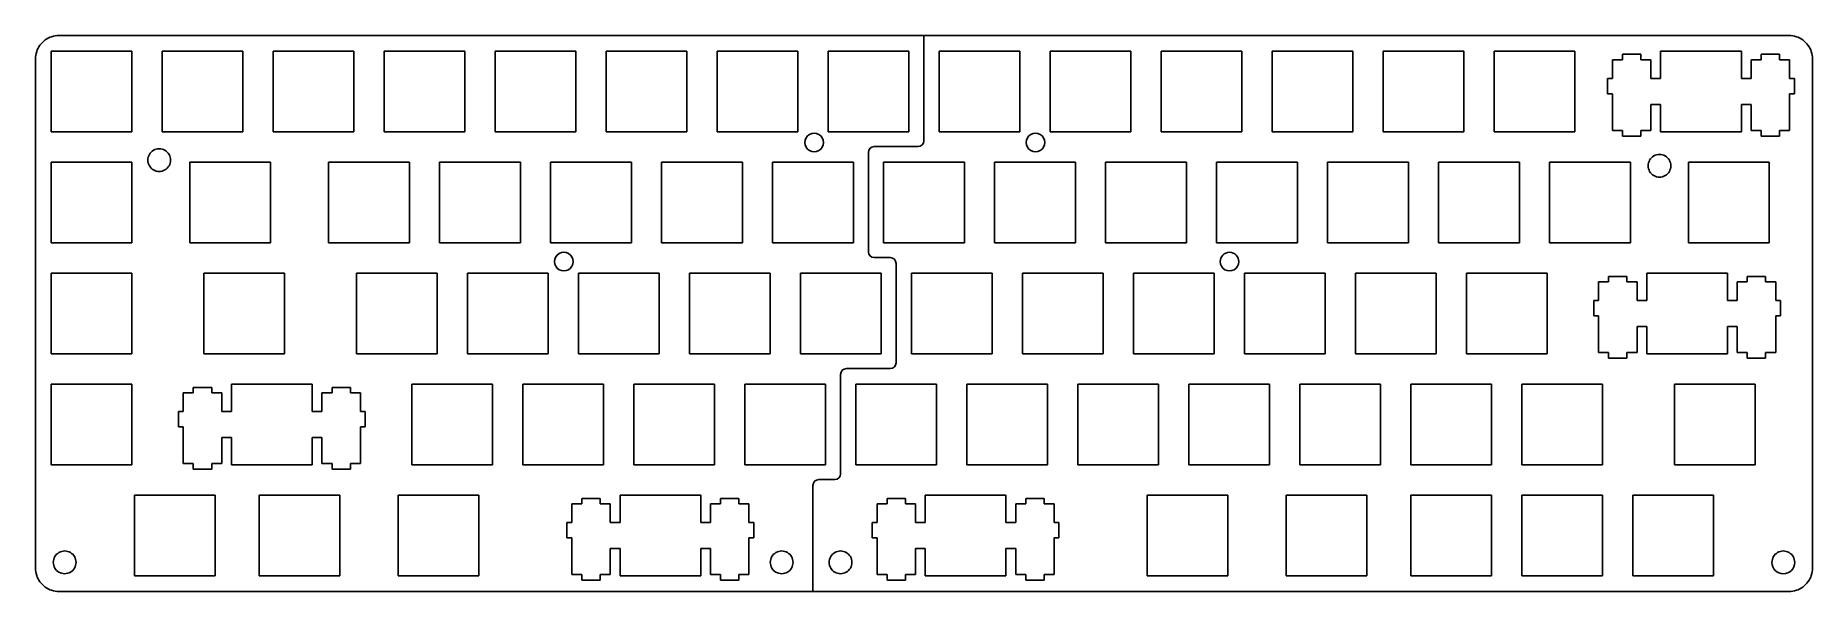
# Model space of a CAD drawing. Extents: x 0 to 305, y -95 to 1.
import ezdxf

# ---------------------------------------------------------------- set-up
doc = ezdxf.new("R2010")
doc.units = 0
doc.layers.get('0').update_dxf_attribs({"linetype": 'CONTINUOUS'})

msp = doc.modelspace()

# ---------------------------------------------------------------- linework, layer by layer
at = {"color": 2}
for p, q in [((1.50114, -0.13907), (1.74752, 0.05651)), ((1.74752, 0.05651), (2.00914, 0.22923)), ((2.00914, 0.22923), (2.28346, 0.38417)), ((2.28346, 0.38417), (2.56794, 0.51371)), ((2.56794, 0.51371), (2.86258, 0.62293)), ((2.86258, 0.62293), (3.16484, 0.70929)), ((3.16484, 0.70929), (3.47472, 0.77025)), ((3.47472, 0.77025), (3.7846, 0.80581)), ((3.7846, 0.80581), (4.09956, 0.81851)), ((4.09956, 0.81851), (301.04842, 0.81851)), ((152.5524, -17.23581), (152.5524, 0.81851)), ((301.04842, 0.81851), (301.36338, 0.80581)), ((301.36338, 0.80581), (301.6758, 0.77025)), ((301.6758, 0.77025), (301.98314, 0.70929)), ((301.98314, 0.70929), (302.2854, 0.62293)), ((302.2854, 0.62293), (302.58004, 0.51371)), ((302.58004, 0.51371), (302.86452, 0.38417)), ((302.86452, 0.38417), (303.13884, 0.22923)), ((303.13884, 0.22923), (303.40046, 0.05651)), ((303.40046, 0.05651), (303.64684, -0.13907)), ((0.09906, -3.18199), (0.11176, -2.86703)), ((0.11176, -2.86703), (0.14732, -2.55461)), ((0.14732, -2.55461), (0.20828, -2.24727)), ((0.20828, -2.24727), (0.29464, -1.94501)), ((0.29464, -1.94501), (0.40386, -1.65037)), ((0.40386, -1.65037), (0.5334, -1.36589)), ((0.5334, -1.36589), (0.68834, -1.09157)), ((0.68834, -1.09157), (0.86106, -0.82995)), ((0.86106, -0.82995), (1.05664, -0.58357)), ((1.05664, -0.58357), (1.27, -0.35243)), ((1.27, -0.35243), (1.50114, -0.13907)), ((2.77368, -15.70419), (2.77368, -1.85611)), ((2.77368, -1.85611), (16.6243, -1.85611)), ((16.6243, -1.85611), (16.6243, -15.70419)), ((21.82368, -15.70419), (21.82368, -1.85611)), ((21.82368, -1.85611), (35.6743, -1.85611)), ((35.6743, -1.85611), (35.6743, -15.70419)), ((40.87368, -15.70419), (40.87368, -1.85611)), ((40.87368, -1.85611), (54.7243, -1.85611)), ((54.7243, -1.85611), (54.7243, -15.70419)), ((59.92368, -1.85611), (73.7743, -1.85611)), ((59.92368, -15.70419), (59.92368, -1.85611)), ((73.7743, -1.85611), (73.7743, -15.70419)), ((78.97368, -1.85611), (92.8243, -1.85611)), ((78.97368, -15.70419), (78.97368, -1.85611)), ((92.8243, -1.85611), (92.8243, -15.70419)), ((98.02368, -15.70419), (98.02368, -1.85611)), ((98.02368, -1.85611), (111.8743, -1.85611)), ((111.8743, -1.85611), (111.8743, -15.70419)), ((117.07368, -1.85611), (130.9243, -1.85611)), ((117.07368, -15.70419), (117.07368, -1.85611)), ((130.9243, -1.85611), (130.9243, -15.70419)), ((136.12368, -15.70419), (136.12368, -1.85611)), ((136.12368, -1.85611), (149.9743, -1.85611)), ((149.9743, -1.85611), (149.9743, -15.70419)), ((155.17368, -1.85611), (169.0243, -1.85611)), ((155.17368, -15.70419), (155.17368, -1.85611)), ((169.0243, -1.85611), (169.0243, -15.70419)), ((174.22368, -1.85611), (188.0743, -1.85611)), ((174.22368, -15.70419), (174.22368, -1.85611)), ((188.0743, -1.85611), (188.0743, -15.70419)), ((193.27368, -1.85611), (207.1243, -1.85611)), ((193.27368, -15.70419), (193.27368, -1.85611)), ((207.1243, -1.85611), (207.1243, -15.70419)), ((212.32368, -1.85611), (226.1743, -1.85611)), ((212.32368, -15.70419), (212.32368, -1.85611)), ((226.1743, -1.85611), (226.1743, -15.70419)), ((231.37368, -15.70419), (231.37368, -1.85611)), ((231.37368, -1.85611), (245.2243, -1.85611)), ((245.2243, -1.85611), (245.2243, -15.70419)), ((250.42368, -15.70419), (250.42368, -1.85611)), ((250.42368, -1.85611), (264.2743, -1.85611)), ((264.2743, -1.85611), (264.2743, -15.70419)), ((272.44802, -2.40475), (272.44802, -3.32423)), ((275.59762, -2.40475), (272.44802, -2.40475)), ((275.59762, -3.32423), (275.59762, -2.40475)), ((292.8493, -1.85611), (278.99868, -1.85611)), ((278.99868, -1.85611), (278.99868, -6.55511)), ((292.8493, -6.55511), (292.8493, -1.85611)), ((296.25036, -2.40475), (296.25036, -3.32423)), ((299.39742, -2.40475), (296.25036, -2.40475)), ((299.39742, -3.32423), (299.39742, -2.40475)), ((303.64684, -0.13907), (303.87798, -0.35243)), ((303.87798, -0.35243), (304.09134, -0.58357)), ((304.09134, -0.58357), (304.28438, -0.82995)), ((304.28438, -0.82995), (304.45964, -1.09157)), ((304.45964, -1.09157), (304.61458, -1.36589)), ((304.61458, -1.36589), (304.74666, -1.65037)), ((304.74666, -1.65037), (304.85588, -1.94501)), ((304.85588, -1.94501), (304.9397, -2.24727)), ((304.9397, -2.24727), (305.00066, -2.55461)), ((305.00066, -2.55461), (305.03622, -2.86703)), ((305.03622, -2.86703), (305.05146, -3.18199)), ((0.09906, -90.58085), (0.09906, -3.18199)), ((272.44802, -3.32423), (270.72336, -3.32423)), ((270.72336, -3.32423), (270.72336, -6.55511)), ((277.32228, -3.32423), (275.59762, -3.32423)), ((277.32228, -6.55511), (277.32228, -3.32423)), ((294.52316, -3.32423), (294.52316, -6.55511)), ((296.25036, -3.32423), (294.52316, -3.32423)), ((301.12208, -3.32423), (299.39742, -3.32423)), ((301.12208, -6.55511), (301.12208, -3.32423)), ((305.05146, -3.18199), (305.05146, -90.58085)), ((269.89786, -6.55511), (269.89786, -9.20433)), ((270.72336, -6.55511), (269.89786, -6.55511)), ((278.99868, -6.55511), (277.32228, -6.55511)), ((294.52316, -6.55511), (292.8493, -6.55511)), ((301.95012, -6.55511), (301.12208, -6.55511)), ((301.95012, -9.20433), (301.95012, -6.55511)), ((269.89786, -9.20433), (270.72336, -9.20433)), ((270.72336, -9.20433), (270.72336, -15.47559)), ((277.32228, -15.47559), (277.32228, -11.00519)), ((277.32228, -11.00519), (278.99868, -11.00519)), ((278.99868, -11.00519), (278.99868, -15.70419)), ((292.8493, -15.70419), (292.8493, -11.00519)), ((292.8493, -11.00519), (294.52316, -11.00519)), ((294.52316, -11.00519), (294.52316, -15.47559)), ((301.12208, -15.47559), (301.12208, -9.20433)), ((301.12208, -9.20433), (301.95012, -9.20433)), ((16.6243, -15.70419), (2.77368, -15.70419)), ((35.6743, -15.70419), (21.82368, -15.70419)), ((54.7243, -15.70419), (40.87368, -15.70419)), ((73.7743, -15.70419), (59.92368, -15.70419)), ((92.8243, -15.70419), (78.97368, -15.70419)), ((111.8743, -15.70419), (98.02368, -15.70419)), ((130.9243, -15.70419), (117.07368, -15.70419)), ((135.321345, -17.532431), (135.321345, -17.532431)), ((149.9743, -15.70419), (136.12368, -15.70419)), ((144.02816, -18.23657), (151.55418, -18.23657)), ((169.0243, -15.70419), (155.17368, -15.70419)), ((173.300448, -17.532431), (173.300448, -17.532431)), ((188.0743, -15.70419), (174.22368, -15.70419)), ((207.1243, -15.70419), (193.27368, -15.70419)), ((226.1743, -15.70419), (212.32368, -15.70419)), ((245.2243, -15.70419), (231.37368, -15.70419)), ((264.2743, -15.70419), (250.42368, -15.70419)), ((270.72336, -15.47559), (272.44802, -15.47559)), ((272.44802, -15.47559), (272.44802, -16.45603)), ((272.44802, -16.45603), (275.59762, -16.45603)), ((275.59762, -15.47559), (277.32228, -15.47559)), ((275.59762, -16.45603), (275.59762, -15.47559)), ((278.99868, -15.70419), (292.8493, -15.70419)), ((294.52316, -15.47559), (296.25036, -15.47559)), ((296.25036, -15.47559), (296.25036, -16.45603)), ((296.25036, -16.45603), (299.39742, -16.45603)), ((299.39742, -16.45603), (299.39742, -15.47559)), ((299.39742, -15.47559), (301.12208, -15.47559)), ((2.77368, -20.90611), (16.6243, -20.90611)), ((2.77368, -34.75419), (2.77368, -20.90611)), ((16.6243, -20.90611), (16.6243, -34.75419)), ((23.271347, -20.553636), (23.271347, -20.553636)), ((26.58618, -34.75419), (26.58618, -20.90611)), ((26.58618, -20.90611), (40.4368, -20.90611)), ((40.4368, -20.90611), (40.4368, -34.75419)), ((50.39868, -34.75419), (50.39868, -20.90611)), ((50.39868, -20.90611), (64.2493, -20.90611)), ((64.2493, -20.90611), (64.2493, -34.75419)), ((69.44868, -20.90611), (83.2993, -20.90611)), ((69.44868, -34.75419), (69.44868, -20.90611)), ((83.2993, -20.90611), (83.2993, -34.75419)), ((88.49868, -20.90611), (102.3493, -20.90611)), ((88.49868, -34.75419), (88.49868, -20.90611)), ((102.3493, -20.90611), (102.3493, -34.75419)), ((107.54868, -20.90611), (121.3993, -20.90611)), ((107.54868, -34.75419), (107.54868, -20.90611)), ((121.3993, -20.90611), (121.3993, -34.75419)), ((126.59868, -34.75419), (126.59868, -20.90611)), ((126.59868, -20.90611), (140.4493, -20.90611)), ((140.4493, -20.90611), (140.4493, -34.75419)), ((143.0274, -36.28327), (143.0274, -19.23479)), ((145.64868, -20.90611), (159.4993, -20.90611)), ((145.64868, -34.75419), (145.64868, -20.90611)), ((159.4993, -20.90611), (159.4993, -34.75419)), ((164.69868, -20.90611), (178.5493, -20.90611)), ((164.69868, -34.75419), (164.69868, -20.90611)), ((178.5493, -20.90611), (178.5493, -34.75419)), ((183.74868, -34.75419), (183.74868, -20.90611)), ((183.74868, -20.90611), (197.5993, -20.90611)), ((197.5993, -20.90611), (197.5993, -34.75419)), ((202.79868, -34.75419), (202.79868, -20.90611)), ((202.79868, -20.90611), (216.6493, -20.90611)), ((216.6493, -20.90611), (216.6493, -34.75419)), ((221.84868, -20.90611), (235.6993, -20.90611)), ((221.84868, -34.75419), (221.84868, -20.90611)), ((235.6993, -20.90611), (235.6993, -34.75419)), ((240.89868, -34.75419), (240.89868, -20.90611)), ((240.89868, -20.90611), (254.7493, -20.90611)), ((254.7493, -20.90611), (254.7493, -34.75419)), ((259.94868, -20.90611), (273.7993, -20.90611)), ((259.94868, -34.75419), (259.94868, -20.90611)), ((273.7993, -20.90611), (273.7993, -34.75419)), ((283.76118, -34.75419), (283.76118, -20.90611)), ((283.76118, -20.90611), (297.6118, -20.90611)), ((297.6118, -20.90611), (297.6118, -34.75419)), ((280.750561, -21.532424), (280.750561, -21.532424)), ((16.6243, -34.75419), (2.77368, -34.75419)), ((40.4368, -34.75419), (26.58618, -34.75419)), ((64.2493, -34.75419), (50.39868, -34.75419)), ((83.2993, -34.75419), (69.44868, -34.75419)), ((102.3493, -34.75419), (88.49868, -34.75419)), ((121.3993, -34.75419), (107.54868, -34.75419)), ((140.4493, -34.75419), (126.59868, -34.75419)), ((159.4993, -34.75419), (145.64868, -34.75419)), ((178.5493, -34.75419), (164.69868, -34.75419)), ((197.5993, -34.75419), (183.74868, -34.75419)), ((216.6493, -34.75419), (202.79868, -34.75419)), ((235.6993, -34.75419), (221.84868, -34.75419)), ((254.7493, -34.75419), (240.89868, -34.75419)), ((273.7993, -34.75419), (259.94868, -34.75419)), ((297.6118, -34.75419), (283.76118, -34.75419)), ((92.350389, -37.98253), (92.350389, -37.98253)), ((146.78914, -37.28149), (144.02816, -37.28149)), ((147.7899, -55.33581), (147.7899, -38.28225)), ((206.600344, -37.98253), (206.600344, -37.98253)), ((2.77368, -53.80419), (2.77368, -39.95611)), ((2.77368, -39.95611), (16.6243, -39.95611)), ((16.6243, -39.95611), (16.6243, -53.80419)), ((28.96616, -39.95611), (42.81678, -39.95611)), ((28.96616, -53.80419), (28.96616, -39.95611)), ((42.81678, -39.95611), (42.81678, -53.80419)), ((55.16118, -39.95611), (69.0118, -39.95611)), ((55.16118, -53.80419), (55.16118, -39.95611)), ((69.0118, -39.95611), (69.0118, -53.80419)), ((74.21118, -39.95611), (88.0618, -39.95611)), ((74.21118, -53.80419), (74.21118, -39.95611)), ((88.0618, -39.95611), (88.0618, -53.80419)), ((93.26118, -53.80419), (93.26118, -39.95611)), ((93.26118, -39.95611), (107.1118, -39.95611)), ((107.1118, -39.95611), (107.1118, -53.80419)), ((112.31118, -53.80419), (112.31118, -39.95611)), ((112.31118, -39.95611), (126.1618, -39.95611)), ((126.1618, -39.95611), (126.1618, -53.80419)), ((131.36118, -53.80419), (131.36118, -39.95611)), ((131.36118, -39.95611), (145.2118, -39.95611)), ((145.2118, -39.95611), (145.2118, -53.80419)), ((150.41118, -39.95611), (164.2618, -39.95611)), ((150.41118, -53.80419), (150.41118, -39.95611)), ((164.2618, -39.95611), (164.2618, -53.80419)), ((169.46118, -39.95611), (183.3118, -39.95611)), ((169.46118, -53.80419), (169.46118, -39.95611)), ((183.3118, -39.95611), (183.3118, -53.80419)), ((188.51118, -39.95611), (202.3618, -39.95611)), ((188.51118, -53.80419), (188.51118, -39.95611)), ((202.3618, -39.95611), (202.3618, -53.80419)), ((207.56118, -53.80419), (207.56118, -39.95611)), ((207.56118, -39.95611), (221.4118, -39.95611)), ((221.4118, -39.95611), (221.4118, -53.80419)), ((226.61118, -39.95611), (240.4618, -39.95611)), ((226.61118, -53.80419), (226.61118, -39.95611)), ((240.4618, -39.95611), (240.4618, -53.80419)), ((245.66118, -53.80419), (245.66118, -39.95611)), ((245.66118, -39.95611), (259.5118, -39.95611)), ((259.5118, -39.95611), (259.5118, -53.80419)), ((270.0655, -41.42423), (268.34084, -41.42423)), ((268.34084, -41.42423), (268.34084, -44.65511)), ((273.21764, -40.50475), (270.0655, -40.50475)), ((270.0655, -40.50475), (270.0655, -41.42423)), ((273.21764, -41.42423), (273.21764, -40.50475)), ((274.9423, -41.42423), (273.21764, -41.42423)), ((274.9423, -44.65511), (274.9423, -41.42423)), ((290.46678, -39.95611), (276.61616, -39.95611)), ((276.61616, -39.95611), (276.61616, -44.65511)), ((290.46678, -44.65511), (290.46678, -39.95611)), ((293.8653, -41.42423), (292.14064, -41.42423)), ((292.14064, -41.42423), (292.14064, -44.65511)), ((297.01744, -40.50475), (293.8653, -40.50475)), ((293.8653, -40.50475), (293.8653, -41.42423)), ((297.01744, -41.42423), (297.01744, -40.50475)), ((298.7421, -41.42423), (297.01744, -41.42423)), ((298.7421, -44.65511), (298.7421, -41.42423)), ((268.34084, -44.65511), (267.51788, -44.65511)), ((267.51788, -44.65511), (267.51788, -47.30433)), ((276.61616, -44.65511), (274.9423, -44.65511)), ((292.14064, -44.65511), (290.46678, -44.65511)), ((299.56506, -44.65511), (298.7421, -44.65511)), ((299.56506, -47.30433), (299.56506, -44.65511)), ((267.51788, -47.30433), (268.34084, -47.30433)), ((268.34084, -47.30433), (268.34084, -53.57559)), ((298.7421, -47.30433), (299.56506, -47.30433)), ((298.7421, -53.57559), (298.7421, -47.30433)), ((274.9423, -49.10519), (276.61616, -49.10519)), ((274.9423, -53.57559), (274.9423, -49.10519)), ((276.61616, -49.10519), (276.61616, -53.80419)), ((290.46678, -53.80419), (290.46678, -49.10519)), ((290.46678, -49.10519), (292.14064, -49.10519)), ((292.14064, -49.10519), (292.14064, -53.57559)), ((16.6243, -53.80419), (2.77368, -53.80419)), ((42.81678, -53.80419), (28.96616, -53.80419)), ((69.0118, -53.80419), (55.16118, -53.80419)), ((88.0618, -53.80419), (74.21118, -53.80419)), ((107.1118, -53.80419), (93.26118, -53.80419)), ((126.1618, -53.80419), (112.31118, -53.80419)), ((145.2118, -53.80419), (131.36118, -53.80419)), ((164.2618, -53.80419), (150.41118, -53.80419)), ((183.3118, -53.80419), (169.46118, -53.80419)), ((202.3618, -53.80419), (188.51118, -53.80419)), ((221.4118, -53.80419), (207.56118, -53.80419)), ((240.4618, -53.80419), (226.61118, -53.80419)), ((259.5118, -53.80419), (245.66118, -53.80419)), ((268.34084, -53.57559), (270.0655, -53.57559)), ((270.0655, -53.57559), (270.0655, -54.55603)), ((270.0655, -54.55603), (273.21764, -54.55603)), ((273.21764, -54.55603), (273.21764, -53.57559)), ((273.21764, -53.57559), (274.9423, -53.57559)), ((276.61616, -53.80419), (290.46678, -53.80419)), ((292.14064, -53.57559), (293.8653, -53.57559)), ((293.8653, -53.57559), (293.8653, -54.55603)), ((293.8653, -54.55603), (297.01744, -54.55603)), ((297.01744, -54.55603), (297.01744, -53.57559)), ((297.01744, -53.57559), (298.7421, -53.57559)), ((138.2649, -74.38581), (138.2649, -57.33479)), ((139.26312, -56.33657), (146.78914, -56.33657)), ((2.77368, -72.85419), (2.77368, -59.00611)), ((2.77368, -59.00611), (16.6243, -59.00611)), ((16.6243, -59.00611), (16.6243, -72.85419)), ((27.178, -60.47423), (25.45588, -60.47423)), ((25.45588, -60.47423), (25.45588, -63.70511)), ((30.33014, -59.55475), (27.178, -59.55475)), ((27.178, -59.55475), (27.178, -60.47423)), ((30.33014, -60.47423), (30.33014, -59.55475)), ((32.0548, -60.47423), (30.33014, -60.47423)), ((32.0548, -63.70511), (32.0548, -60.47423)), ((33.7312, -59.00611), (33.7312, -63.70511)), ((47.57928, -59.00611), (33.7312, -59.00611)), ((47.57928, -63.70511), (47.57928, -59.00611)), ((50.98034, -60.47423), (49.25568, -60.47423)), ((49.25568, -60.47423), (49.25568, -63.70511)), ((54.12994, -59.55475), (50.98034, -59.55475)), ((50.98034, -59.55475), (50.98034, -60.47423)), ((54.12994, -60.47423), (54.12994, -59.55475)), ((55.8546, -60.47423), (54.12994, -60.47423)), ((55.8546, -63.70511), (55.8546, -60.47423)), ((64.68618, -72.85419), (64.68618, -59.00611)), ((64.68618, -59.00611), (78.5368, -59.00611)), ((78.5368, -59.00611), (78.5368, -72.85419)), ((83.73618, -59.00611), (97.5868, -59.00611)), ((83.73618, -72.85419), (83.73618, -59.00611)), ((97.5868, -59.00611), (97.5868, -72.85419)), ((102.78618, -72.85419), (102.78618, -59.00611)), ((102.78618, -59.00611), (116.6368, -59.00611)), ((116.6368, -59.00611), (116.6368, -72.85419)), ((121.83618, -72.85419), (121.83618, -59.00611)), ((121.83618, -59.00611), (135.6868, -59.00611)), ((135.6868, -59.00611), (135.6868, -72.85419)), ((140.88618, -59.00611), (154.7368, -59.00611)), ((140.88618, -72.85419), (140.88618, -59.00611)), ((154.7368, -59.00611), (154.7368, -72.85419)), ((159.93618, -59.00611), (173.7868, -59.00611)), ((159.93618, -72.85419), (159.93618, -59.00611)), ((173.7868, -59.00611), (173.7868, -72.85419)), ((178.98618, -72.85419), (178.98618, -59.00611)), ((178.98618, -59.00611), (192.8368, -59.00611)), ((192.8368, -59.00611), (192.8368, -72.85419)), ((198.03618, -72.85419), (198.03618, -59.00611)), ((198.03618, -59.00611), (211.8868, -59.00611)), ((211.8868, -59.00611), (211.8868, -72.85419)), ((217.08618, -59.00611), (230.9368, -59.00611)), ((217.08618, -72.85419), (217.08618, -59.00611)), ((230.9368, -59.00611), (230.9368, -72.85419)), ((236.13618, -72.85419), (236.13618, -59.00611)), ((236.13618, -59.00611), (249.9868, -59.00611)), ((249.9868, -59.00611), (249.9868, -72.85419)), ((255.18618, -59.00611), (269.0368, -59.00611)), ((255.18618, -72.85419), (255.18618, -59.00611)), ((269.0368, -59.00611), (269.0368, -72.85419)), ((281.3812, -59.00611), (295.22928, -59.00611)), ((281.3812, -72.85419), (281.3812, -59.00611)), ((295.22928, -59.00611), (295.22928, -72.85419)), ((25.45588, -63.70511), (24.63038, -63.70511)), ((24.63038, -63.70511), (24.63038, -66.35433)), ((33.7312, -63.70511), (32.0548, -63.70511)), ((49.25568, -63.70511), (47.57928, -63.70511)), ((56.6801, -63.70511), (55.8546, -63.70511)), ((56.6801, -66.35433), (56.6801, -63.70511)), ((24.63038, -66.35433), (25.45588, -66.35433)), ((25.45588, -66.35433), (25.45588, -72.62559)), ((55.8546, -66.35433), (56.6801, -66.35433)), ((55.8546, -72.62559), (55.8546, -66.35433)), ((32.0548, -68.15519), (33.7312, -68.15519)), ((32.0548, -72.62559), (32.0548, -68.15519)), ((33.7312, -68.15519), (33.7312, -72.85419)), ((47.57928, -68.15519), (49.25568, -68.15519)), ((47.57928, -72.85419), (47.57928, -68.15519)), ((49.25568, -68.15519), (49.25568, -72.62559)), ((16.6243, -72.85419), (2.77368, -72.85419)), ((25.45588, -72.62559), (27.178, -72.62559)), ((27.178, -72.62559), (27.178, -73.60603)), ((30.33014, -72.62559), (32.0548, -72.62559)), ((30.33014, -73.60603), (30.33014, -72.62559)), ((33.7312, -72.85419), (47.57928, -72.85419)), ((49.25568, -72.62559), (50.98034, -72.62559)), ((50.98034, -72.62559), (50.98034, -73.60603)), ((54.12994, -73.60603), (54.12994, -72.62559)), ((54.12994, -72.62559), (55.8546, -72.62559)), ((78.5368, -72.85419), (64.68618, -72.85419)), ((97.5868, -72.85419), (83.73618, -72.85419)), ((116.6368, -72.85419), (102.78618, -72.85419)), ((135.6868, -72.85419), (121.83618, -72.85419)), ((154.7368, -72.85419), (140.88618, -72.85419)), ((173.7868, -72.85419), (159.93618, -72.85419)), ((192.8368, -72.85419), (178.98618, -72.85419)), ((211.8868, -72.85419), (198.03618, -72.85419)), ((230.9368, -72.85419), (217.08618, -72.85419)), ((249.9868, -72.85419), (236.13618, -72.85419)), ((269.0368, -72.85419), (255.18618, -72.85419)), ((295.22928, -72.85419), (281.3812, -72.85419)), ((27.178, -73.60603), (30.33014, -73.60603)), ((50.98034, -73.60603), (54.12994, -73.60603)), ((134.50316, -75.38657), (137.26414, -75.38657)), ((17.06118, -91.90419), (17.06118, -78.05611)), ((17.06118, -78.05611), (30.9118, -78.05611)), ((30.9118, -78.05611), (30.9118, -91.90419)), ((38.49116, -78.05611), (52.34178, -78.05611)), ((38.49116, -91.90419), (38.49116, -78.05611)), ((52.34178, -78.05611), (52.34178, -91.90419)), ((62.3062, -91.90419), (62.3062, -78.05611)), ((62.3062, -78.05611), (76.15428, -78.05611)), ((76.15428, -78.05611), (76.15428, -91.90419)), ((97.00514, -78.60475), (93.853, -78.60475)), ((93.853, -78.60475), (93.853, -79.52423)), ((97.00514, -79.52423), (97.00514, -78.60475)), ((114.25428, -78.05611), (100.4062, -78.05611)), ((100.4062, -78.05611), (100.4062, -82.75511)), ((114.25428, -82.75511), (114.25428, -78.05611)), ((117.65534, -78.60475), (117.65534, -79.52423)), ((120.80494, -78.60475), (117.65534, -78.60475)), ((120.80494, -79.52423), (120.80494, -78.60475)), ((133.5024, -94.43403), (133.5024, -76.38479)), ((146.2405, -78.60475), (146.2405, -79.52423)), ((149.39264, -78.60475), (146.2405, -78.60475)), ((149.39264, -79.52423), (149.39264, -78.60475)), ((166.64178, -78.05611), (152.79116, -78.05611)), ((152.79116, -78.05611), (152.79116, -82.75511)), ((166.64178, -82.75511), (166.64178, -78.05611)), ((170.0403, -78.60475), (170.0403, -79.52423)), ((173.19244, -78.60475), (170.0403, -78.60475)), ((173.19244, -79.52423), (173.19244, -78.60475)), ((190.89116, -91.90419), (190.89116, -78.05611)), ((190.89116, -78.05611), (204.74178, -78.05611)), ((204.74178, -78.05611), (204.74178, -91.90419)), ((214.7062, -91.90419), (214.7062, -78.05611)), ((214.7062, -78.05611), (228.55428, -78.05611)), ((228.55428, -78.05611), (228.55428, -91.90419)), ((236.13618, -91.90419), (236.13618, -78.05611)), ((236.13618, -78.05611), (249.9868, -78.05611)), ((249.9868, -78.05611), (249.9868, -91.90419)), ((255.18618, -78.05611), (269.0368, -78.05611)), ((255.18618, -91.90419), (255.18618, -78.05611)), ((269.0368, -78.05611), (269.0368, -91.90419)), ((274.23618, -91.90419), (274.23618, -78.05611)), ((274.23618, -78.05611), (288.0868, -78.05611)), ((288.0868, -78.05611), (288.0868, -91.90419)), ((92.13088, -79.52423), (92.13088, -82.75511)), ((93.853, -79.52423), (92.13088, -79.52423)), ((98.7298, -79.52423), (97.00514, -79.52423)), ((98.7298, -82.75511), (98.7298, -79.52423)), ((115.93068, -79.52423), (115.93068, -82.75511)), ((117.65534, -79.52423), (115.93068, -79.52423)), ((122.5296, -79.52423), (120.80494, -79.52423)), ((122.5296, -82.75511), (122.5296, -79.52423)), ((144.51584, -79.52423), (144.51584, -82.75511)), ((146.2405, -79.52423), (144.51584, -79.52423)), ((151.1173, -79.52423), (149.39264, -79.52423)), ((151.1173, -82.75511), (151.1173, -79.52423)), ((170.0403, -79.52423), (168.31564, -79.52423)), ((168.31564, -79.52423), (168.31564, -82.75511)), ((174.9171, -79.52423), (173.19244, -79.52423)), ((174.9171, -82.75511), (174.9171, -79.52423)), ((92.13088, -82.75511), (91.30538, -82.75511)), ((91.30538, -82.75511), (91.30538, -85.40433)), ((100.4062, -82.75511), (98.7298, -82.75511)), ((115.93068, -82.75511), (114.25428, -82.75511)), ((123.3551, -82.75511), (122.5296, -82.75511)), ((123.3551, -85.40433), (123.3551, -82.75511)), ((144.51584, -82.75511), (143.69288, -82.75511)), ((143.69288, -82.75511), (143.69288, -85.40433)), ((152.79116, -82.75511), (151.1173, -82.75511)), ((168.31564, -82.75511), (166.64178, -82.75511)), ((175.74006, -82.75511), (174.9171, -82.75511)), ((175.74006, -85.40433), (175.74006, -82.75511)), ((91.30538, -85.40433), (92.13088, -85.40433)), ((92.13088, -85.40433), (92.13088, -91.67559)), ((98.7298, -91.67559), (98.7298, -87.20519)), ((98.7298, -87.20519), (100.4062, -87.20519)), ((100.4062, -87.20519), (100.4062, -91.90419)), ((114.25428, -91.90419), (114.25428, -87.20519)), ((114.25428, -87.20519), (115.93068, -87.20519)), ((115.93068, -87.20519), (115.93068, -91.67559)), ((122.5296, -91.67559), (122.5296, -85.40433)), ((122.5296, -85.40433), (123.3551, -85.40433)), ((143.69288, -85.40433), (144.51584, -85.40433)), ((144.51584, -85.40433), (144.51584, -91.67559)), ((151.1173, -87.20519), (152.79116, -87.20519)), ((151.1173, -91.67559), (151.1173, -87.20519)), ((152.79116, -87.20519), (152.79116, -91.90419)), ((166.64178, -87.20519), (168.31564, -87.20519)), ((166.64178, -91.90419), (166.64178, -87.20519)), ((168.31564, -87.20519), (168.31564, -91.67559)), ((174.9171, -85.40433), (175.74006, -85.40433)), ((174.9171, -91.67559), (174.9171, -85.40433)), ((0.11176, -90.89581), (0.09906, -90.58085)), ((0.14732, -91.20823), (0.11176, -90.89581)), ((0.20828, -91.51557), (0.14732, -91.20823)), ((7.050448, -89.583395), (7.050448, -89.583395)), ((130.100362, -89.583395), (130.100362, -89.583395)), ((140.200426, -89.583395), (140.200426, -89.583395)), ((302.000201, -89.583395), (302.000201, -89.583395)), ((305.00066, -91.20823), (304.9397, -91.51557)), ((305.03622, -90.89581), (305.00066, -91.20823)), ((305.05146, -90.58085), (305.03622, -90.89581)), ((0.29464, -91.81783), (0.20828, -91.51557)), ((0.40386, -92.11247), (0.29464, -91.81783)), ((0.5334, -92.39695), (0.40386, -92.11247)), ((0.68834, -92.67127), (0.5334, -92.39695)), ((0.86106, -92.93289), (0.68834, -92.67127)), ((1.05664, -93.17927), (0.86106, -92.93289)), ((1.27, -93.41041), (1.05664, -93.17927)), ((1.50114, -93.62377), (1.27, -93.41041)), ((1.74752, -93.81681), (1.50114, -93.62377)), ((2.00914, -93.99207), (1.74752, -93.81681)), ((2.28346, -94.14447), (2.00914, -93.99207)), ((2.56794, -94.27909), (2.28346, -94.14447)), ((2.86258, -94.38577), (2.56794, -94.27909)), ((3.16484, -94.47213), (2.86258, -94.38577)), ((3.47472, -94.53309), (3.16484, -94.47213)), ((3.7846, -94.56865), (3.47472, -94.53309)), ((30.9118, -91.90419), (17.06118, -91.90419)), ((52.34178, -91.90419), (38.49116, -91.90419)), ((76.15428, -91.90419), (62.3062, -91.90419)), ((92.13088, -91.67559), (93.853, -91.67559)), ((93.853, -91.67559), (93.853, -92.65603)), ((93.853, -92.65603), (97.00514, -92.65603)), ((97.00514, -92.65603), (97.00514, -91.67559)), ((97.00514, -91.67559), (98.7298, -91.67559)), ((100.4062, -91.90419), (114.25428, -91.90419)), ((115.93068, -91.67559), (117.65534, -91.67559)), ((117.65534, -91.67559), (117.65534, -92.65603)), ((117.65534, -92.65603), (120.80494, -92.65603)), ((120.80494, -92.65603), (120.80494, -91.67559)), ((120.80494, -91.67559), (122.5296, -91.67559)), ((144.51584, -91.67559), (146.2405, -91.67559)), ((146.2405, -91.67559), (146.2405, -92.65603)), ((146.2405, -92.65603), (149.39264, -92.65603)), ((149.39264, -92.65603), (149.39264, -91.67559)), ((149.39264, -91.67559), (151.1173, -91.67559)), ((152.79116, -91.90419), (166.64178, -91.90419)), ((168.31564, -91.67559), (170.0403, -91.67559)), ((170.0403, -91.67559), (170.0403, -92.65603)), ((170.0403, -92.65603), (173.19244, -92.65603)), ((173.19244, -91.67559), (174.9171, -91.67559)), ((173.19244, -92.65603), (173.19244, -91.67559)), ((204.74178, -91.90419), (190.89116, -91.90419)), ((228.55428, -91.90419), (214.7062, -91.90419)), ((249.9868, -91.90419), (236.13618, -91.90419)), ((269.0368, -91.90419), (255.18618, -91.90419)), ((288.0868, -91.90419), (274.23618, -91.90419)), ((301.6758, -94.53309), (301.36338, -94.56865)), ((301.98314, -94.47213), (301.6758, -94.53309)), ((302.2854, -94.38577), (301.98314, -94.47213)), ((302.58004, -94.27909), (302.2854, -94.38577)), ((302.86452, -94.14447), (302.58004, -94.27909)), ((303.13884, -93.99207), (302.86452, -94.14447)), ((303.40046, -93.81681), (303.13884, -93.99207)), ((303.64684, -93.62377), (303.40046, -93.81681)), ((303.87798, -93.41041), (303.64684, -93.62377)), ((304.09134, -93.17927), (303.87798, -93.41041)), ((304.28438, -92.93289), (304.09134, -93.17927)), ((304.45964, -92.67127), (304.28438, -92.93289)), ((304.61458, -92.39695), (304.45964, -92.67127)), ((304.74666, -92.11247), (304.61458, -92.39695)), ((304.85588, -91.81783), (304.74666, -92.11247)), ((304.9397, -91.51557), (304.85588, -91.81783)), ((4.09956, -94.58135), (3.7846, -94.56865)), ((301.04842, -94.58135), (4.09956, -94.58135)), ((301.36338, -94.56865), (301.04842, -94.58135))]:
    msp.add_line(p, q, dxfattribs=at)
for points in [[(132.121346, -17.532431), (132.121346, -16.960806), (132.426304, -16.432603), (132.921346, -16.146791)], [(132.921346, -18.918071), (132.426304, -18.632259), (132.121346, -18.104055), (132.121346, -17.532431)], [(132.921346, -16.146791), (133.416387, -15.860978), (134.026304, -15.860978), (134.521345, -16.146791)], [(134.521345, -16.146791), (135.016387, -16.432603), (135.321345, -16.960806), (135.321345, -17.532431)], [(135.321345, -17.532431), (135.321345, -18.104055), (135.016387, -18.632259), (134.521345, -18.918071)], [(144.029684, -18.236722), (143.477401, -18.236724), (143.029687, -18.684437), (143.029686, -19.23672)], [(151.554688, -18.236722), (152.106971, -18.236721), (152.554685, -17.789008), (152.554686, -17.236724)], [(170.10045, -17.532431), (170.10045, -16.960806), (170.405408, -16.432603), (170.900449, -16.146791)], [(170.900449, -18.918071), (170.405408, -18.632259), (170.10045, -18.104055), (170.10045, -17.532431)], [(170.900449, -16.146791), (171.395491, -15.860978), (172.005407, -15.860978), (172.500449, -16.146791)], [(172.500449, -16.146791), (172.99549, -16.432603), (173.300448, -16.960806), (173.300448, -17.532431)], [(173.300448, -17.532431), (173.300448, -18.104055), (172.99549, -18.632259), (172.500449, -18.918071)], [(19.371344, -20.553636), (19.371344, -19.856967), (19.743012, -19.213219), (20.346345, -18.864885)], [(20.346345, -22.242386), (19.743012, -21.894052), (19.371344, -21.250304), (19.371344, -20.553636)], [(20.346345, -18.864885), (20.949677, -18.516551), (21.693014, -18.516551), (22.296346, -18.864885)], [(22.296346, -18.864885), (22.899678, -19.213219), (23.271347, -19.856967), (23.271347, -20.553636)], [(23.271347, -20.553636), (23.271347, -21.250304), (22.899678, -21.894052), (22.296346, -22.242386)], [(134.521345, -18.918071), (134.026304, -19.203883), (133.416387, -19.203883), (132.921346, -18.918071)], [(172.500449, -18.918071), (172.005407, -19.203883), (171.395491, -19.203883), (170.900449, -18.918071)], [(276.850559, -21.532424), (276.850559, -20.835755), (277.222227, -20.192007), (277.825559, -19.843673)], [(277.825559, -19.843673), (278.428892, -19.495339), (279.172228, -19.495339), (279.775561, -19.843673)], [(279.775561, -19.843673), (280.378893, -20.192007), (280.750561, -20.835755), (280.750561, -21.532424)], [(22.296346, -22.242386), (21.693014, -22.59072), (20.949677, -22.59072), (20.346345, -22.242386)], [(277.825559, -23.221174), (277.222227, -22.87284), (276.850559, -22.229092), (276.850559, -21.532424)], [(279.775561, -23.221174), (279.172228, -23.569508), (278.428892, -23.569508), (277.825559, -23.221174)], [(280.750561, -21.532424), (280.750561, -22.229092), (280.378893, -22.87284), (279.775561, -23.221174)], [(89.95039, -36.59689), (90.445432, -36.311078), (91.055348, -36.311078), (91.55039, -36.59689)], [(143.029686, -36.284032), (143.029687, -36.836315), (143.477401, -37.284029), (144.029684, -37.28403)], [(203.400345, -37.98253), (203.400345, -37.098875), (204.116689, -36.382531), (205.000344, -36.382531)], [(205.000344, -36.382531), (205.884, -36.382531), (206.600344, -37.098875), (206.600344, -37.98253)], [(89.150391, -37.98253), (89.150391, -37.410905), (89.455349, -36.882702), (89.95039, -36.59689)], [(89.95039, -39.36817), (89.455349, -39.082358), (89.150391, -38.554155), (89.150391, -37.98253)], [(91.55039, -39.36817), (91.055348, -39.653983), (90.445432, -39.653983), (89.95039, -39.36817)], [(91.55039, -36.59689), (92.045431, -36.882702), (92.350389, -37.410905), (92.350389, -37.98253)], [(92.350389, -37.98253), (92.350389, -38.554155), (92.045431, -39.082358), (91.55039, -39.36817)], [(147.790662, -38.284028), (147.790661, -37.731745), (147.342947, -37.284031), (146.790664, -37.28403)], [(204.200345, -39.36817), (203.705303, -39.082358), (203.400345, -38.554155), (203.400345, -37.98253)], [(205.800344, -39.36817), (205.305303, -39.653983), (204.695386, -39.653983), (204.200345, -39.36817)], [(206.600344, -37.98253), (206.600344, -38.554155), (206.295386, -39.082358), (205.800344, -39.36817)], [(139.26566, -56.336824), (138.713377, -56.336825), (138.265663, -56.784539), (138.265662, -57.336822)], [(146.790664, -56.336824), (147.342947, -56.336823), (147.790661, -55.889109), (147.790662, -55.336826)], [(134.504684, -75.386824), (133.952401, -75.386825), (133.504687, -75.834539), (133.504686, -76.386822)], [(137.265664, -75.386824), (137.817947, -75.386823), (138.265661, -74.939109), (138.265662, -74.386826)], [(3.150446, -89.583395), (3.150446, -88.886726), (3.522114, -88.242978), (4.125446, -87.894644)], [(4.125446, -87.894644), (4.728779, -87.54631), (5.472115, -87.54631), (6.075448, -87.894644)], [(6.075448, -87.894644), (6.67878, -88.242978), (7.050448, -88.886726), (7.050448, -89.583395)], [(126.20036, -89.583395), (126.20036, -88.886726), (126.572028, -88.242978), (127.17536, -87.894644)], [(127.17536, -87.894644), (127.778693, -87.54631), (128.522029, -87.54631), (129.125361, -87.894644)], [(129.125361, -87.894644), (129.728694, -88.242978), (130.100362, -88.886726), (130.100362, -89.583395)], [(136.300423, -89.583395), (136.300423, -88.886726), (136.672092, -88.242978), (137.275424, -87.894644)], [(137.275424, -87.894644), (137.878756, -87.54631), (138.622093, -87.54631), (139.225425, -87.894644)], [(139.225425, -87.894644), (139.828758, -88.242978), (140.200426, -88.886726), (140.200426, -89.583395)], [(298.100199, -89.583395), (298.100199, -88.886726), (298.471867, -88.242978), (299.075199, -87.894644)], [(299.075199, -87.894644), (299.678532, -87.54631), (300.421868, -87.54631), (301.025201, -87.894644)], [(301.025201, -87.894644), (301.628533, -88.242978), (302.000201, -88.886726), (302.000201, -89.583395)], [(4.125446, -91.272145), (3.522114, -90.923811), (3.150446, -90.280063), (3.150446, -89.583395)], [(6.075448, -91.272145), (5.472115, -91.620479), (4.728779, -91.620479), (4.125446, -91.272145)], [(7.050448, -89.583395), (7.050448, -90.280063), (6.67878, -90.923811), (6.075448, -91.272145)], [(127.17536, -91.272145), (126.572028, -90.923811), (126.20036, -90.280063), (126.20036, -89.583395)], [(129.125361, -91.272145), (128.522029, -91.620479), (127.778693, -91.620479), (127.17536, -91.272145)], [(130.100362, -89.583395), (130.100362, -90.280063), (129.728694, -90.923811), (129.125361, -91.272145)], [(137.275424, -91.272145), (136.672092, -90.923811), (136.300423, -90.280063), (136.300423, -89.583395)], [(139.225425, -91.272145), (138.622093, -91.620479), (137.878756, -91.620479), (137.275424, -91.272145)], [(140.200426, -89.583395), (140.200426, -90.280063), (139.828758, -90.923811), (139.225425, -91.272145)], [(300.0502, -91.533395), (298.973244, -91.533395), (298.100199, -90.66035), (298.100199, -89.583395)], [(302.000201, -89.583395), (302.000201, -90.66035), (301.127156, -91.533395), (300.0502, -91.533395)]]:
    msp.add_open_spline(points, degree=3, dxfattribs=at)

doc.saveas('drawing.dxf')
